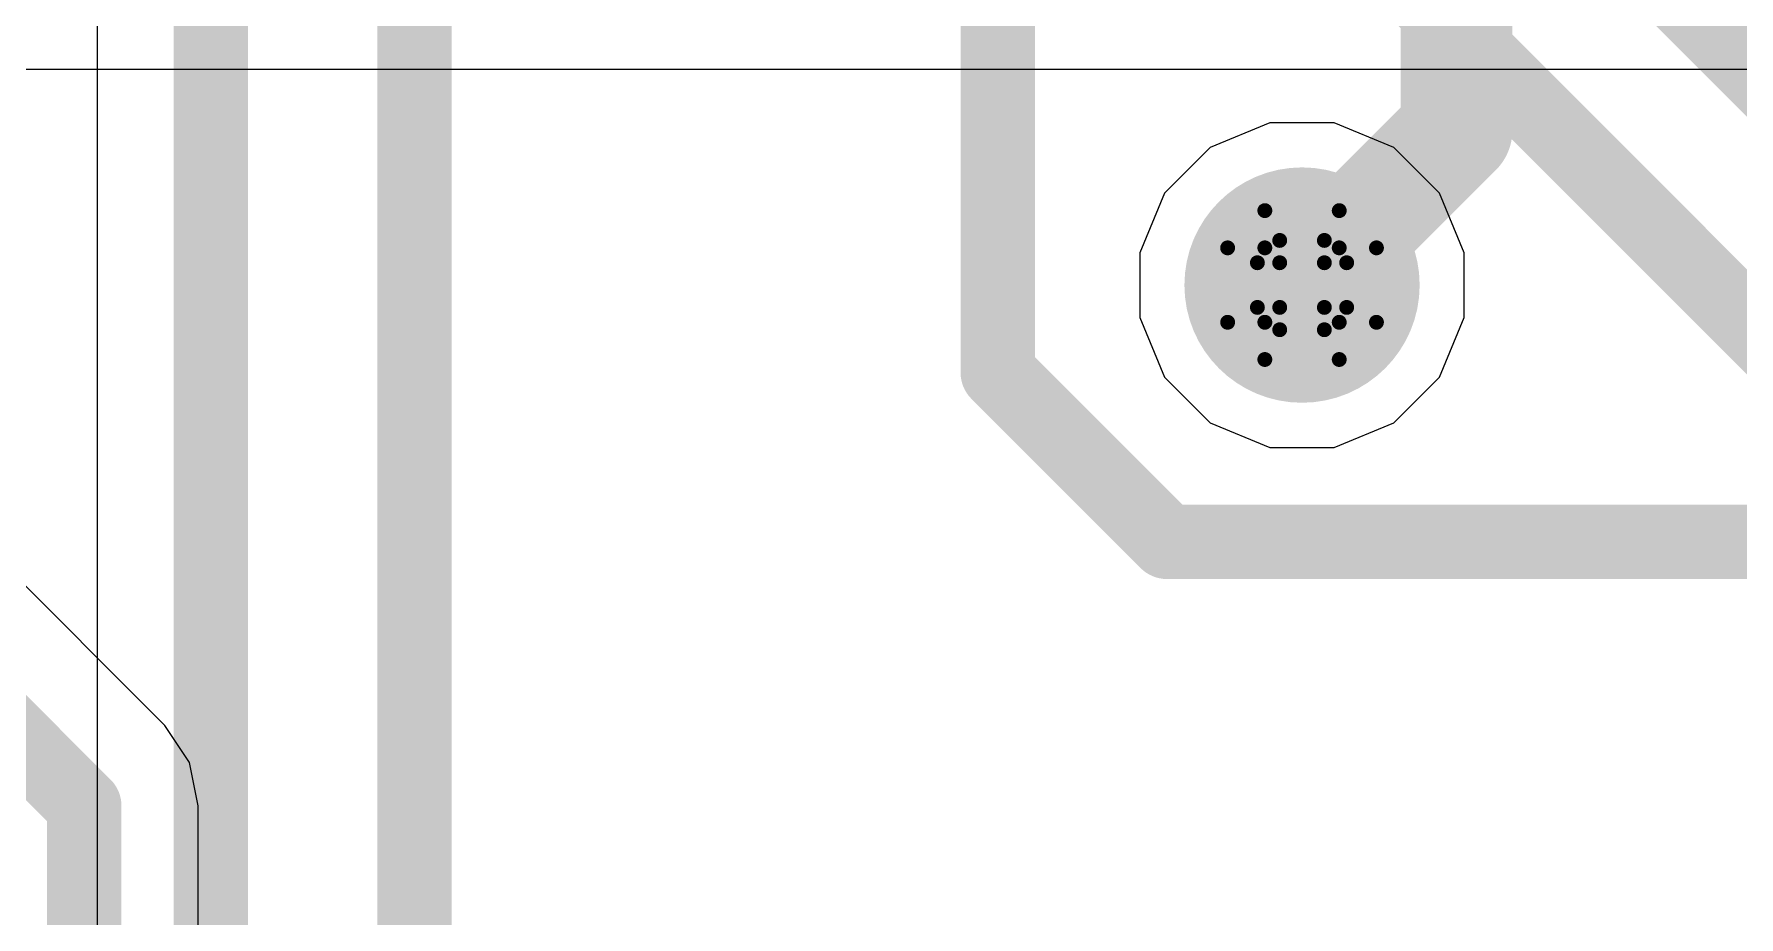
# Model space of a CAD drawing. Header units: inches. Extents: x -3 to 5259, y -3 to 5282.
# Drawn here: x 5.25 to 11.07, y 29.97 to 32.99 of the extents above; entities that cross this region are included whole.
import ezdxf

# ---------------------------------------------------------------- set-up
doc = ezdxf.new("R2010")
doc.units = ezdxf.units.IN
for name, color, linetype in [('Bottom Layer', 5, 'Continuous'), ('Bottom Solder', 6, 'Continuous'), ('Drill Drawing', 1, 'Continuous'), ('Layer 1', 16, 'Continuous'), ('Layer 2', 76, 'Continuous'), ('Top Layer', 1, 'Continuous'), ('Top Solder', 216, 'Continuous'), ('Via Holes', 16, 'Continuous')]:
    doc.layers.add(name, color=color, linetype=linetype)

msp = doc.modelspace()

# ---------------------------------------------------------------- hatches: boundary and pattern name
at = {"layer": 'Bottom Layer'}
h = msp.add_hatch(color=5, dxfattribs=at)
edge = h.paths.add_edge_path()
edge.add_arc((9.5797, 32.131), 0.3, 0, 360)
at = {"layer": 'Bottom Solder'}
h = msp.add_hatch(color=6, dxfattribs=at)
edge = h.paths.add_edge_path()
edge.add_arc((9.5797, 32.131), 0.4016, 0, 360)
at = {"layer": 'Layer 1'}
h = msp.add_hatch(color=16, dxfattribs=at)
edge = h.paths.add_edge_path()
edge.add_arc((9.5797, 32.131), 0.3, 0, 360)
at = {"layer": 'Layer 2'}
h = msp.add_hatch(color=76, dxfattribs=at)
edge = h.paths.add_edge_path()
edge.add_arc((9.5797, 32.131), 0.3, 0, 360)
at = {"layer": 'Top Layer'}
h = msp.add_hatch(color=1, dxfattribs=at)
edge = h.paths.add_edge_path()
edge.add_arc((9.5797, 32.131), 0.3, 0, 360)
at = {"layer": 'Top Solder'}
h = msp.add_hatch(color=216, dxfattribs=at)
edge = h.paths.add_edge_path()
edge.add_arc((9.5797, 32.131), 0.4016, 0, 360)
at = {"layer": 'Via Holes'}
h = msp.add_hatch(color=7, dxfattribs=at)
edge = h.paths.add_edge_path()
edge.add_arc((9.5797, 32.131), 0.15, 0, 360)

# ---------------------------------------------------------------- linework, layer by layer
at = {"layer": 'Bottom Layer'}
for p, q in [((3.3238, 32.8673), (17.1836, 32.8673)), ((9.4695, 32.685), (9.2659, 32.6007)), ((9.6899, 32.685), (9.4695, 32.685)), ((9.8935, 32.6007), (9.6899, 32.685)), ((9.2659, 32.6007), (9.11, 32.4448)), ((10.0493, 32.4448), (9.8935, 32.6007)), ((9.11, 32.4448), (9.0257, 32.2412)), ((10.1337, 32.2412), (10.0493, 32.4448)), ((9.0257, 32.2412), (9.0257, 32.0208)), ((10.1337, 32.0208), (10.1337, 32.2412)), ((9.0257, 32.0208), (9.11, 31.8172)), ((10.0493, 31.8172), (10.1337, 32.0208)), ((9.11, 31.8172), (9.2659, 31.6613)), ((9.8935, 31.6613), (10.0493, 31.8172)), ((9.2659, 31.6613), (9.4695, 31.577)), ((9.6899, 31.577), (9.8935, 31.6613)), ((9.4695, 31.577), (9.6899, 31.577))]:
    msp.add_line(p, q, dxfattribs=at)
at = {"layer": 'Drill Drawing'}
for points in [[(9.4527, 32.258, 0.0508, 0.0508, 0), (9.4527, 32.385, 0.0508, 0.0508, 0)], [(9.4527, 32.385, 0.0508, 0.0508, 0), (9.7067, 32.385, 0.0508, 0.0508, 0)], [(9.7067, 32.258, 0.0508, 0.0508, 0), (9.7067, 32.385, 0.0508, 0.0508, 0)], [(9.5035, 32.2072, 0.0508, 0.0508, 0), (9.5035, 32.2834, 0.0508, 0.0508, 0)], [(9.5035, 32.2834, 0.0508, 0.0508, 0), (9.6559, 32.2834, 0.0508, 0.0508, 0)], [(9.6559, 32.2072, 0.0508, 0.0508, 0), (9.6559, 32.2834, 0.0508, 0.0508, 0)], [(9.3257, 32.004, 0.0508, 0.0508, 0), (9.3257, 32.258, 0.0508, 0.0508, 0)], [(9.3257, 32.258, 0.0508, 0.0508, 0), (9.4527, 32.258, 0.0508, 0.0508, 0)], [(9.7067, 32.258, 0.0508, 0.0508, 0), (9.8337, 32.258, 0.0508, 0.0508, 0)], [(9.8337, 32.004, 0.0508, 0.0508, 0), (9.8337, 32.258, 0.0508, 0.0508, 0)], [(9.4273, 32.0548, 0.0508, 0.0508, 0), (9.4273, 32.2072, 0.0508, 0.0508, 0)], [(9.4273, 32.2072, 0.0508, 0.0508, 0), (9.5035, 32.2072, 0.0508, 0.0508, 0)], [(9.6559, 32.2072, 0.0508, 0.0508, 0), (9.7321, 32.2072, 0.0508, 0.0508, 0)], [(9.7321, 32.0548, 0.0508, 0.0508, 0), (9.7321, 32.2072, 0.0508, 0.0508, 0)], [(9.4273, 32.0548, 0.0508, 0.0508, 0), (9.5035, 32.0548, 0.0508, 0.0508, 0)], [(9.5035, 31.9786, 0.0508, 0.0508, 0), (9.5035, 32.0548, 0.0508, 0.0508, 0)], [(9.6559, 32.0548, 0.0508, 0.0508, 0), (9.7321, 32.0548, 0.0508, 0.0508, 0)], [(9.6559, 31.9786, 0.0508, 0.0508, 0), (9.6559, 32.0548, 0.0508, 0.0508, 0)], [(9.3257, 32.004, 0.0508, 0.0508, 0), (9.4527, 32.004, 0.0508, 0.0508, 0)], [(9.4527, 31.877, 0.0508, 0.0508, 0), (9.4527, 32.004, 0.0508, 0.0508, 0)], [(9.7067, 32.004, 0.0508, 0.0508, 0), (9.8337, 32.004, 0.0508, 0.0508, 0)], [(9.7067, 31.877, 0.0508, 0.0508, 0), (9.7067, 32.004, 0.0508, 0.0508, 0)], [(9.5035, 31.9786, 0.0508, 0.0508, 0), (9.6559, 31.9786, 0.0508, 0.0508, 0)], [(9.4527, 31.877, 0.0508, 0.0508, 0), (9.7067, 31.877, 0.0508, 0.0508, 0)]]:
    msp.add_lwpolyline(points, format="xyseb", dxfattribs=at)
for points in [[(9.44, 32.385, 0.0254, 0.0254, 1), (9.4654, 32.385, 0.0254, 0.0254, 1)], [(9.44, 32.385, 0.0254, 0.0254, 1), (9.4654, 32.385, 0.0254, 0.0254, 1)], [(9.694, 32.385, 0.0254, 0.0254, 1), (9.7194, 32.385, 0.0254, 0.0254, 1)], [(9.694, 32.385, 0.0254, 0.0254, 1), (9.7194, 32.385, 0.0254, 0.0254, 1)], [(9.4908, 32.2834, 0.0254, 0.0254, 1), (9.5162, 32.2834, 0.0254, 0.0254, 1)], [(9.4908, 32.2834, 0.0254, 0.0254, 1), (9.5162, 32.2834, 0.0254, 0.0254, 1)], [(9.6432, 32.2834, 0.0254, 0.0254, 1), (9.6686, 32.2834, 0.0254, 0.0254, 1)], [(9.6432, 32.2834, 0.0254, 0.0254, 1), (9.6686, 32.2834, 0.0254, 0.0254, 1)], [(9.313, 32.258, 0.0254, 0.0254, 1), (9.3384, 32.258, 0.0254, 0.0254, 1)], [(9.313, 32.258, 0.0254, 0.0254, 1), (9.3384, 32.258, 0.0254, 0.0254, 1)], [(9.44, 32.258, 0.0254, 0.0254, 1), (9.4654, 32.258, 0.0254, 0.0254, 1)], [(9.44, 32.258, 0.0254, 0.0254, 1), (9.4654, 32.258, 0.0254, 0.0254, 1)], [(9.694, 32.258, 0.0254, 0.0254, 1), (9.7194, 32.258, 0.0254, 0.0254, 1)], [(9.694, 32.258, 0.0254, 0.0254, 1), (9.7194, 32.258, 0.0254, 0.0254, 1)], [(9.821, 32.258, 0.0254, 0.0254, 1), (9.8464, 32.258, 0.0254, 0.0254, 1)], [(9.821, 32.258, 0.0254, 0.0254, 1), (9.8464, 32.258, 0.0254, 0.0254, 1)], [(9.4146, 32.2072, 0.0254, 0.0254, 1), (9.44, 32.2072, 0.0254, 0.0254, 1)], [(9.4146, 32.2072, 0.0254, 0.0254, 1), (9.44, 32.2072, 0.0254, 0.0254, 1)], [(9.4908, 32.2072, 0.0254, 0.0254, 1), (9.5162, 32.2072, 0.0254, 0.0254, 1)], [(9.4908, 32.2072, 0.0254, 0.0254, 1), (9.5162, 32.2072, 0.0254, 0.0254, 1)], [(9.6432, 32.2072, 0.0254, 0.0254, 1), (9.6686, 32.2072, 0.0254, 0.0254, 1)], [(9.6432, 32.2072, 0.0254, 0.0254, 1), (9.6686, 32.2072, 0.0254, 0.0254, 1)], [(9.7194, 32.2072, 0.0254, 0.0254, 1), (9.7448, 32.2072, 0.0254, 0.0254, 1)], [(9.7194, 32.2072, 0.0254, 0.0254, 1), (9.7448, 32.2072, 0.0254, 0.0254, 1)], [(9.4146, 32.0548, 0.0254, 0.0254, 1), (9.44, 32.0548, 0.0254, 0.0254, 1)], [(9.4146, 32.0548, 0.0254, 0.0254, 1), (9.44, 32.0548, 0.0254, 0.0254, 1)], [(9.4908, 32.0548, 0.0254, 0.0254, 1), (9.5162, 32.0548, 0.0254, 0.0254, 1)], [(9.4908, 32.0548, 0.0254, 0.0254, 1), (9.5162, 32.0548, 0.0254, 0.0254, 1)], [(9.6432, 32.0548, 0.0254, 0.0254, 1), (9.6686, 32.0548, 0.0254, 0.0254, 1)], [(9.6432, 32.0548, 0.0254, 0.0254, 1), (9.6686, 32.0548, 0.0254, 0.0254, 1)], [(9.7194, 32.0548, 0.0254, 0.0254, 1), (9.7448, 32.0548, 0.0254, 0.0254, 1)], [(9.7194, 32.0548, 0.0254, 0.0254, 1), (9.7448, 32.0548, 0.0254, 0.0254, 1)], [(9.313, 32.004, 0.0254, 0.0254, 1), (9.3384, 32.004, 0.0254, 0.0254, 1)], [(9.313, 32.004, 0.0254, 0.0254, 1), (9.3384, 32.004, 0.0254, 0.0254, 1)], [(9.44, 32.004, 0.0254, 0.0254, 1), (9.4654, 32.004, 0.0254, 0.0254, 1)], [(9.44, 32.004, 0.0254, 0.0254, 1), (9.4654, 32.004, 0.0254, 0.0254, 1)], [(9.694, 32.004, 0.0254, 0.0254, 1), (9.7194, 32.004, 0.0254, 0.0254, 1)], [(9.694, 32.004, 0.0254, 0.0254, 1), (9.7194, 32.004, 0.0254, 0.0254, 1)], [(9.821, 32.004, 0.0254, 0.0254, 1), (9.8464, 32.004, 0.0254, 0.0254, 1)], [(9.821, 32.004, 0.0254, 0.0254, 1), (9.8464, 32.004, 0.0254, 0.0254, 1)], [(9.4908, 31.9786, 0.0254, 0.0254, 1), (9.5162, 31.9786, 0.0254, 0.0254, 1)], [(9.4908, 31.9786, 0.0254, 0.0254, 1), (9.5162, 31.9786, 0.0254, 0.0254, 1)], [(9.6432, 31.9786, 0.0254, 0.0254, 1), (9.6686, 31.9786, 0.0254, 0.0254, 1)], [(9.6432, 31.9786, 0.0254, 0.0254, 1), (9.6686, 31.9786, 0.0254, 0.0254, 1)], [(9.44, 31.877, 0.0254, 0.0254, 1), (9.4654, 31.877, 0.0254, 0.0254, 1)], [(9.44, 31.877, 0.0254, 0.0254, 1), (9.4654, 31.877, 0.0254, 0.0254, 1)], [(9.694, 31.877, 0.0254, 0.0254, 1), (9.7194, 31.877, 0.0254, 0.0254, 1)], [(9.694, 31.877, 0.0254, 0.0254, 1), (9.7194, 31.877, 0.0254, 0.0254, 1)]]:
    msp.add_lwpolyline(points, format="xyseb", close=True, dxfattribs=at)
at = {"layer": 'Layer 2'}
msp.add_line((5.4661, 42.2674), (5.4661, 27.2469), dxfattribs=at)
for points in [[(6.5495, 27.3341, 0.254, 0.254, 0), (6.5495, 49.6486, 0.254, 0.254, 0)], [(5.8545, 27.2469, 0.254, 0.254, 0), (5.8545, 42.6624, 0.254, 0.254, 0)], [(8.5409, 31.8324, 0.254, 0.254, 0), (8.5409, 41.6524, 0.254, 0.254, 0)], [(10.1904, 33.7931, 0.254, 0.254, 0), (11.4742, 32.5093, 0.254, 0.254, 0)], [(9.5722, 33.5316, 0.254, 0.254, 0), (11.2295, 31.8743, 0.254, 0.254, 0)], [(8.5409, 31.8324, 0.254, 0.254, 0), (9.1185, 31.2548, 0.254, 0.254, 0)], [(9.1185, 31.2548, 0.254, 0.254, 0), (64.2268, 31.2548, 0.254, 0.254, 0)]]:
    msp.add_lwpolyline(points, format="xyseb", dxfattribs=at)
for points in [[(8.4774, 31.8324, 0.127, 0.127, 1), (8.6044, 31.8324, 0.127, 0.127, 1)], [(8.4774, 31.8324, 0.127, 0.127, 1), (8.6044, 31.8324, 0.127, 0.127, 1)], [(9.055, 31.2548, 0.127, 0.127, 1), (9.182, 31.2548, 0.127, 0.127, 1)], [(9.055, 31.2548, 0.127, 0.127, 1), (9.182, 31.2548, 0.127, 0.127, 1)]]:
    msp.add_lwpolyline(points, format="xyseb", close=True, dxfattribs=at)
at = {"layer": 'Top Layer'}
for p, q in [((5.697, 30.6282), (5.1007, 31.2246)), ((5.7813, 30.5022), (5.697, 30.6282)), ((5.8108, 30.3535), (5.7813, 30.5022)), ((5.8108, 27.1036), (5.8108, 30.3535))]:
    msp.add_line(p, q, dxfattribs=at)
for points in [[(10.1072, 32.6586, 0.381, 0.381, 0), (10.1072, 34.902, 0.381, 0.381, 0)], [(9.5797, 32.131, 0.381, 0.381, 0), (10.1072, 32.6586, 0.381, 0.381, 0)], [(4.826, 30.9499, 0.254, 0.254, 0), (5.4224, 30.3535, 0.254, 0.254, 0)], [(5.4224, 27.1036, 0.254, 0.254, 0), (5.4224, 30.3535, 0.254, 0.254, 0)]]:
    msp.add_lwpolyline(points, format="xyseb", dxfattribs=at)
for points in [[(10.012, 32.6586, 0.1905, 0.1905, 1), (10.2025, 32.6586, 0.1905, 0.1905, 1)], [(10.012, 32.6586, 0.1905, 0.1905, 1), (10.2025, 32.6586, 0.1905, 0.1905, 1)], [(9.4844, 32.131, 0.1905, 0.1905, 1), (9.6749, 32.131, 0.1905, 0.1905, 1)], [(5.3589, 30.3535, 0.127, 0.127, 1), (5.4859, 30.3535, 0.127, 0.127, 1)], [(5.3589, 30.3535, 0.127, 0.127, 1), (5.4859, 30.3535, 0.127, 0.127, 1)]]:
    msp.add_lwpolyline(points, format="xyseb", close=True, dxfattribs=at)

doc.saveas('drawing.dxf')
